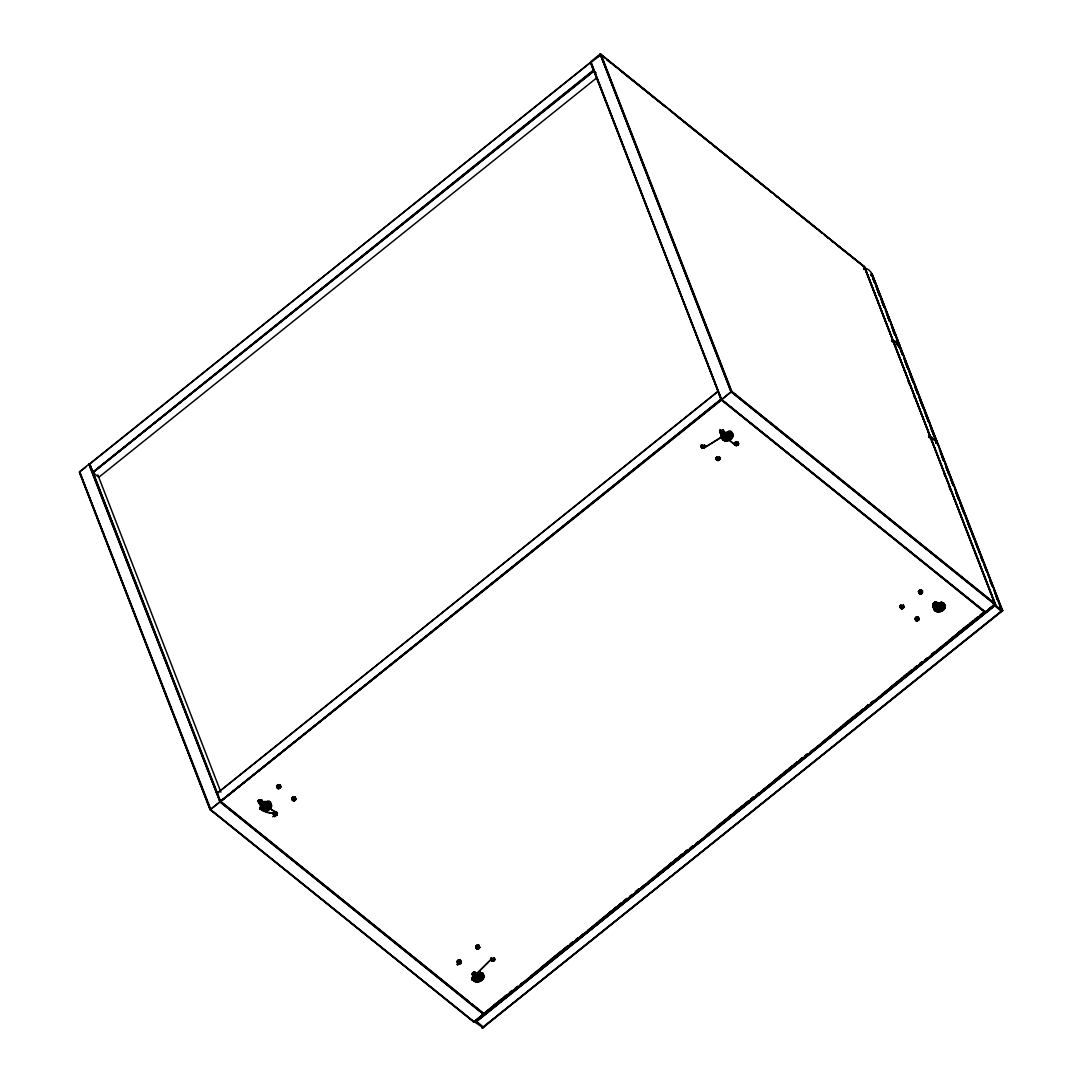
<?xml version="1.0" encoding="UTF-8"?>
<svg xmlns="http://www.w3.org/2000/svg" width="1082" height="1082" viewBox="0 0 1082 1082"><rect width="100%" height="100%" fill="white"/><g stroke="black" fill="none" stroke-linecap="round" stroke-linejoin="round"><path stroke-width="1.5" d="M483.654 975.612L481.476 973.435L475.837 972.786L473.118 974.963C468.533 986.175 489.537 981.996 482.545 972.759M936.931 603.12C937.485 601.132 935.714 604.108 934.442 604.906C929.708 615.009 948.941 612.899 944.288 604.378C941.448 602.404 932.332 601.795 934.442 606.475L933.306 603.607M704.598 445.216C702.745 449.287 706.898 446.19 703.341 445.297C700.149 445.284 701.407 449.814 704.084 447.907L721.775 436.925C722.506 432.151 730.715 429.77 732.825 434.666L731.973 432.448C736.247 438.278 725.724 444.283 722.127 438.913C723.953 435.613 717.718 428.648 720.68 433.314C727.442 433.111 719.124 427.539 720.247 433.07M273.381 812.853C272.015 817.059 279.548 815.463 276.478 812.731C271.501 814.164 265.712 812.69 261.181 809.525C257.557 805.279 265.942 810.634 261.776 803.791L260.951 803.696L264.59 811.027C278.006 809.512 268.985 796.582 259.896 803.466C255.704 801.356 263.44 798.665 263.21 803.169L266.605 802.046M472.266 974.219L473.97 974.801C478.082 981.306 470.278 976.681 473.091 980.17L472.104 977.601M273.651 814.043L273.273 813.082L273.841 814.462L275.761 814.435L276.708 812.839L277.181 815.192M934.821 605.866L933.536 603.607L934.28 605.582M261.736 800.193C262.196 805.035 255.528 800.058 259.193 801.018M277.114 787.006C275.477 785.234 278.345 789.265 279.724 787.087C280.414 783.787 281.482 786.6 279.846 788.21C274.476 790.306 279.115 782.448 280.779 786.939M292.194 799.165C290.084 797.042 294.723 803.791 295.859 799.111C295.819 796.65 291.383 797.934 292.262 800.071M461.216 961.966C461.365 964.048 457.131 964.684 457.537 962.263C460.445 958.693 461.933 962.453 461.148 962.425M478.907 946.074C478.961 943.518 480.07 948.616 477.324 947.994C474.795 947.778 476.039 945.086 476.148 948.278C480.489 951.376 480.151 942.841 476.188 947.142M494.433 958.057C493.284 963.291 488.888 955.812 491.363 960.627C495.231 963.21 495.691 955.649 491.593 958.868L476.959 973.448C475.647 974.152 474.606 970.892 476.066 973.516M703.706 446.947C701.826 449.098 699.838 444.215 701.582 446.244M719.598 457.172C718.773 462.88 714.282 454.94 716.406 459.552C719.719 463.218 721.545 454.886 716.839 458.2M735.165 445.067L734.597 443.025L734.962 444.269L736.504 444.567L738.154 442.295L738.343 444.621L736.031 445.541L729.376 440.266L726.563 433.03L729.254 430.866L732.054 438.102M738.641 443.931L738.154 442.295M900.738 606.407C905.431 603.093 903.619 611.425 900.305 607.773C898.182 603.161 902.672 611.087 903.497 605.379M915.413 619.242C913.776 617.457 916.643 621.487 918.023 619.31C918.794 616.213 919.835 619.066 918.158 620.446C913.086 622.583 916.887 614.901 919.078 618.945M918.496 591.232C922.324 600.429 924.109 584.537 918.929 593.098M474.917 1020.84L475.336 1022.436L482.978 1027.643L1002.649 610.694L993.939 604.229M863.991 268.552C866.073 266.902 873.458 272.664 872.024 276.086M892.055 340.898C894.165 339.234 901.766 345.212 900.008 348.607M937.594 444.607L937.283 442.43L930.006 436.993M79.527 472.848C80.595 471.549 76.524 474.065 85.749 467.356M717.948 391.562L720.937 399.285L210.179 809.688L220.606 801.356L469.507 1001.946M590.691 62.81L601.105 54.452L600.023 54.208L590.731 61.66L590.691 62.81L591.11 61.958M995.061 603.688L995.021 604.676L995.129 603.661L731.716 391.346L721.748 399.785L590.731 61.66L721.396 399.718L985.107 612.182M483.911 1013.563L483.938 1014.632L483.911 1013.563L472.117 1004.069M995.237 604.297L731.324 391.603L600.415 54.1L864.369 266.754L995.426 604.73L475.336 1022.436L995.778 604.96L864.41 266.659L995.156 604.513L731.148 391.725L600.199 54.127L730.972 391.86L731.77 391.319L600.997 54.357M260.938 802.127L261.235 799.706L262.169 802.06L265.726 802.181M701.839 444.702L701.528 447.123L704.477 446.149L704.855 447.109M735.53 445.365L735.462 441.983L734.976 443.985M900.873 608.463L900.819 605.081L901.184 606.042M919.659 593.68L919.362 590.204L919.497 591.34M482.613 1027.859L483.668 1026.615L481.95 1027.751M718.137 391.386L217.212 793.241L717.988 391.332M262.087 800.274L263.21 803.169L260.897 805.576L260.803 808.971M291.802 798.895C294.006 802.492 296.441 795.513 295.021 797.853M918.469 591.922C920.971 595.763 922.919 587.296 922.527 592.138M472.658 974.341L473.118 976.532L472.279 973.381M934.091 605.365L933.752 603.039L934.118 603.999M933.022 604.256L934.158 607.097L934.145 604.784M936.444 442.186L937.161 441.781L900.102 346.267L898.993 347.146M994.615 605.879L993.885 605.108L1001.229 611.208L1002.649 610.694L937.526 442.727M457.145 961.979L459.647 962.642L460.716 960.573M590.556 61.917L721.356 399.677L722.073 399.61M483.64 1027.089L482.978 1027.643L483.6 1026.791M458.416 961.222L458.038 960.261L457.537 962.263M472.807 974.057L474.606 973.016L476.959 973.448L491.417 959.085L491.214 957.908M259.95 808.376L262.399 806.361L261.776 803.791L265.239 803.087L267.93 800.937L270.73 808.159M721.423 432.394L723.06 430.136L723.56 431.529M480.11 971.947L477.419 974.098L473.97 974.801L476.77 982.037L473.97 974.801L477.46 982.037L474.836 974.787L478.163 981.969L475.715 974.666L478.866 981.82L476.58 974.436L480.394 981.252L477.419 974.098L481.098 980.86L478.217 973.665L481.747 980.4L478.934 973.164L482.329 979.873L479.583 972.583L482.815 979.305L480.11 971.947L483.221 978.71L481.071 972.759M942.395 602.701L944.545 608.652L941.435 601.89L938.743 604.04L934.456 604.649L937.107 611.857L934.375 605.934M864.369 266.754L600.659 54.154L731.5 391.481L995.237 604.054M897.221 341.073L899.548 345.631L892.082 339.234M1002.554 610.857L937.404 442.565L936.268 443.485M721.396 399.583L985.553 612.209L721.545 399.434M482.788 1027.778L483.478 1027.061M483.857 1014.713L219.903 801.83M210.327 809.525L79.568 471.711L88.94 464.192L89.941 464.489L88.859 464.246L220.201 802.195L220.769 801.735L89.806 464.097L220.16 801.64M596.141 72.913L593.409 70.465L590.542 62.431L721.505 400.07L984.796 612.277M260.329 804.562L262.155 806.036L259.748 808.119L262.399 806.361M471.928 979.129L474.335 977.06L473.132 974.706C472.793 976.884 476.648 977.763 472.131 979.399M596.764 57.63L600.402 54.519M596.966 57.522L599.469 55.398M721.613 399.366L731.716 391.346M260.167 809.241L262.628 807.24L264.59 811.027L262.98 810.729L261.046 807.808L262.29 810.418L260.748 807.605L261.682 810.026L260.18 806.983M898.926 345.794L899.737 345.32L872.038 273.908L899.48 344.982L898.331 345.915L896.126 344.144M590.339 62.607L89.251 464.137M590.542 62.431L89.698 464.056M92.714 472.225L593.342 70.316L593.896 71.101L92.89 472.469L98.787 477.297L596.885 77.742M92.836 472.388L593.45 70.546M92.89 472.469L593.558 70.709M92.957 472.55L593.829 71.033M863.558 268.945L864.707 268.133M863.761 269.026L865.181 268.268L892.528 339.437M863.882 269.107L865.181 268.268M870.645 274.53L871.794 273.611M870.78 274.652L871.93 273.732L937.066 442.038M871.078 274.95L872.119 274.111M871.226 275.126L872.187 274.355M871.375 275.301L872.227 274.612M871.943 276.248L872.241 274.896M872.173 275.491L899.642 345.564M220.363 801.262L720.964 399.353L721.491 400.07L220.62 801.6M721.099 399.596L220.485 801.437L721.288 399.84M259.707 808.011L262.155 806.036M260.086 808.633L262.547 806.658M262.628 806.956L260.167 808.93L262.628 806.956L264.59 811.027L260.167 799.923M273.773 815.219L276.248 813.055M273.814 815.463C280.211 815.138 274.963 808.917 274.787 812.866M272.678 816.734L276.383 813.759M274.057 816.071L276.532 814.083M274.233 816.41L276.708 814.435M274.463 816.788L276.938 814.8L276.478 813.921M891.568 340.465L892.718 339.545M891.717 341.317L893.245 340.627L929.952 435.911L937.026 441.578L936.011 442.565M891.947 341.452L893.096 340.532M892.082 341.547L893.245 340.627M898.466 346.024L899.615 345.104M899.859 345.956L898.696 346.145M898.844 347.011L899.994 346.091M899.291 347.471L900.251 346.7M899.44 347.647L900.292 346.97M899.575 347.836L900.305 347.241M902.604 354.409L899.697 348.012L900.278 347.538L936.958 442.092M928.545 436.465L929.952 435.911L928.843 436.79M928.694 436.641L929.736 435.803M928.992 436.939L930.128 436.019M929.506 438.021L930.358 436.952M936.214 442.646L937.174 441.875M936.119 443.35L937.283 442.43M456.996 964.251L459.187 961.871M457.307 964.63L459.769 962.642L460.729 963.643M457.618 964.982L460.093 963.007M472.266 979.656L474.741 977.668M474.809 977.966L472.347 979.94L474.809 977.966L476.77 982.037L474.809 978.25L472.347 980.184L474.809 978.25L476.107 981.969L473.226 978.818L474.335 981.36L472.929 978.615L473.862 981.036L472.645 978.344L473.456 980.657L472.361 978.006M493.757 1005.219L496.395 1003.109M499.032 1000.985L501.656 998.875M504.293 996.765L506.931 994.642M509.568 992.532L512.205 990.409M550.44 959.748L567.577 945.993M570.214 943.883L572.851 941.773M608.449 913.208L611.087 911.098M613.724 908.988L616.361 906.865M618.999 904.755L621.636 902.631M624.273 900.522L626.911 898.412M636.135 891L638.772 888.89M669.095 864.559L671.733 862.449M674.37 860.339L677.007 858.215M679.645 856.105L682.282 853.996M684.92 851.872L687.557 849.762M728.416 816.978L731.053 814.854M733.691 812.744L742.928 805.346M745.566 803.223L748.203 801.113M750.84 799.003L753.464 796.879M783.787 772.562L786.425 770.438M789.062 768.328L791.699 766.218M794.337 764.095L796.974 761.985M799.612 759.862L802.249 757.752M843.121 724.967L857.62 713.336M860.258 711.226L862.895 709.102M865.532 706.992L868.17 704.869M903.768 676.318L906.405 674.208M909.042 672.084L911.68 669.974M914.317 667.865L916.954 665.741M919.592 663.631L922.216 661.521M957.813 632.956L967.051 625.558M969.688 623.448L972.326 621.325M974.963 619.215L977.587 617.092M980.224 614.982L982.862 612.872M481.977 1014.902L507.025 994.818M509.663 992.694L512.3 990.585M514.937 988.475L517.575 986.351M541.311 967.322L567.671 946.168M570.309 944.059L572.946 941.935M575.583 939.825L578.221 937.702M599.32 920.782L621.731 902.807M624.368 900.697L627.005 898.574M629.643 896.464L632.28 894.354M636.23 891.176L638.867 889.066M657.329 874.256L682.377 854.158M685.014 852.048L687.652 849.925M690.289 847.815L692.926 845.705M716.649 826.662L748.298 801.289M750.935 799.165L753.572 797.055M756.21 794.932L758.834 792.822M774.658 780.136L797.069 762.147M799.706 760.037L802.344 757.927M804.981 755.804L807.618 753.694M832.667 733.596L862.99 709.278M865.627 707.155L868.264 705.045M870.902 702.935L873.539 700.811M890.675 687.07L911.774 670.15M914.412 668.027L917.049 665.917M919.686 663.807L922.324 661.684M931.548 654.285L934.185 652.162M948.684 640.53L977.695 617.267M980.333 615.158L982.956 613.034M512.422 990.76L473.483 1021.935L474.592 1022.152L995.21 604.622L864.22 266.902L824.47 234.997M515.059 988.65L517.696 986.527M520.334 984.417L522.958 982.307M530.87 975.964L573.068 942.111M575.705 940.001L578.329 937.891M580.966 935.768L583.604 933.658M587.567 930.479L627.114 898.75M629.751 896.64L632.388 894.53M635.026 892.407L638.975 889.242M641.612 887.118L644.25 885.008M648.213 881.83L687.76 850.114M690.397 847.99L693.035 845.881M695.672 843.757L698.309 841.647M706.221 835.304L753.681 797.231M756.318 795.121L758.955 792.998M762.905 789.833L802.452 758.103M805.089 755.98L807.727 753.87M810.364 751.76L813.001 749.637M822.239 742.238L868.373 705.221M871.01 703.111L873.647 700.987M881.559 694.644L917.157 666.093M919.795 663.983L922.432 661.859M925.069 659.75L927.707 657.64M931.656 654.461L934.293 652.351M936.931 650.228L983.078 613.21M483.113 1026.832L475.62 1020.556L517.818 986.716M520.456 984.606L632.51 894.706M635.148 892.596L693.156 846.056M695.794 843.946L807.862 754.059M810.499 751.936L922.554 662.049M925.191 659.925L927.829 657.815M930.466 655.706L985.837 611.289M988.475 609.166L994.48 604.351M994.737 604.432L474.592 1022.152L210.449 809.404M474.944 1021.678L994.98 604.527M475.201 1022.301L995.616 604.838M482.099 1027.846L1002.514 610.397M482.261 1027.9L1002.378 610.275L1001.824 611.438L1000.106 606.299M1001.851 611.208L993.601 589.014M262.628 807.24L260.167 809.214L262.628 807.24L263.765 810.932L273.746 813.813M892.88 339.667L891.717 340.587L893.921 342.372M863.693 266.727L864.41 266.659L837.482 245.614M985.296 611.871L984.647 611.885M735.598 443.12L737.532 442.606L738.6 443.471M721.775 436.925L704.328 447.745L703.949 446.771M293.614 797.88L292.952 797.028L293.06 798.137M477.5 946.087L476.851 945.235L476.959 946.344M725.089 440.874L722.276 433.639L726.563 433.03M735.165 444.404L738.113 443.431M919.051 592.611L921.999 591.638L922.243 592.828M900.508 607.489L903.456 606.515L903.835 607.475M936.512 603.066L935.551 601.984L934.212 602.525L934.577 603.499M473.186 972.38L475.593 973.164M1002.297 610.965L937.702 444.012M938.283 603.391L936.241 602.038M722.708 431.704L724.534 433.111L723.412 430.217M261.384 801.762L263.21 803.169M721.992 432.205L723.817 433.625L722.695 430.731M260.667 802.276L262.493 803.683L261.763 802.722M472.361 974.503C473.727 977.601 471.36 973.705 473.118 974.963M472.78 975.45L473.497 975.923M260.099 802.465L261.858 804.264L261.046 803.236M267.389 801.573L270.202 808.809L277.519 813.353M270.202 808.809L276.478 812.731L276.099 811.771M260.194 802.005L261.317 804.9L259.125 803.263L258.192 800.923M600.023 54.208L604.486 57.576L601.7 55.574M607.016 59.74L666.052 107.199M668.581 109.363L772.156 192.718M821.928 232.833L774.685 194.882L777.228 197.046M606.934 59.808L610.87 62.972M613.48 65.082L616.104 67.192M620.04 70.357L660.642 103.088M663.266 105.197L665.89 107.307M675.06 114.706L710.428 143.203M713.038 145.313L716.974 148.491M719.598 150.601L722.208 152.711M724.832 154.821L727.456 156.931M730.066 159.04L766.746 188.606M769.37 190.716L771.993 192.826M781.163 200.224L816.531 228.721M819.142 230.831L821.765 232.941M824.389 235.065L828.312 238.229M830.935 240.339L833.559 242.449M731.067 391.792L995.102 604.595M993.303 604.162L995.724 606.109M79.676 472.32L210.179 809.728L474.065 1022.26M79.527 472.766L210.192 809.715M220.417 801.478L484.073 1014.091M484.087 1014.226L220.241 801.586L89.495 464.192M483.992 1014.551L219.984 801.762L89.035 464.164M210.273 809.579L474.389 1022.26M729.376 440.266L735.043 444.891M210.909 809.647L79.568 471.711M476.499 1021.503L475.62 1020.556M723.303 430.92L725.332 432.692L723.547 431.759L724.534 433.111M475.485 972.353L476.202 973.746M459.836 960.302L461.365 962.074M933.523 603.891L934.442 604.906M722.37 433.179L723.182 434.207L721.708 432.327M723.087 432.665L723.817 433.625M720.937 399.285L721.491 400.07M220.201 800.951L220.769 801.735M262.534 807.497L263.765 810.932L261.357 807.943M261.939 807.956L263.765 810.932L262.385 807.699M260.464 803.426L261.317 804.9M474.362 978.872L476.107 981.969L474.714 978.507M934.456 604.649L937.851 611.966L935.294 604.743L938.621 611.993L936.16 604.73L939.406 611.912L937.039 604.608L940.19 611.763L937.905 604.378L941.719 611.195L938.743 604.04L942.422 610.803L939.541 603.607L943.071 610.343L940.258 603.107L943.639 609.815L940.894 602.525L944.14 609.247L941.435 601.89M474.579 977.371L473.132 974.706L473.307 976.14M481.801 973.746L483.722 977.452L481.977 973.327M262.182 807.862L263.765 810.932M473.537 978.953L474.876 981.631M482.017 973.07L483.803 976.816L482.112 972.637M474.565 978.723L476.107 981.969M943.328 603.066L945.127 606.894L943.423 602.633M934.361 607.151L936.43 611.655L934.239 605.893M933.752 606.799L935.795 611.384L934.118 607.043M482.667 973.665L483.789 976.207L482.626 973.124M474.038 976.748L473.132 974.706L473.686 976.437M944.843 608.03L942.449 602.566L945.032 607.462L943.301 603.296M481.125 972.637L483.519 978.087M933.009 605.839L935.254 611.019L933.523 606.65M943.991 603.729L945.127 606.339L944.004 603.445M937.905 604.378L940.975 611.519M476.58 974.436L479.651 981.577M933.144 606.637L934.78 610.6L933.036 606.191M731.838 432.205L732.947 435.329M482.667 973.381L483.789 976.207M933.252 607.137L934.415 610.099M872.714 277.344L884.17 306.855M885.374 309.966L889.58 320.84M890.797 323.951L895.003 334.825M896.221 337.936L899.223 345.699M903.822 357.547L936.038 440.604M939.419 449.314L943.68 460.31M944.897 463.448L953.418 485.426M954.635 488.564L986.906 571.756M988.123 574.894L992.383 585.876M872.619 277.628L874.418 282.267M875.622 285.364L879.828 296.197M881.019 299.295L884.021 307.031M886.428 313.225L889.431 320.962M891.825 327.143L894.828 334.879M900.684 350L902.51 354.68M903.713 357.804L907.96 368.746M909.178 371.87L913.411 382.812M914.628 385.936L917.658 393.753M918.875 396.878L923.108 407.806M924.326 410.93L928.572 421.872M929.776 424.996L935.835 440.617M940.542 452.736L943.585 460.58M946.006 466.842L949.049 474.673M950.267 477.811L953.31 485.642M958.774 499.749L955.731 491.918L958.679 499.857M959.991 502.887L964.238 513.855M965.455 516.98L973.962 538.917M975.18 542.055L979.44 553.024M980.657 556.162L982.483 560.855M984.295 565.561L986.73 571.823M989.773 579.668L992.208 585.93M994.629 592.206L997.672 600.037M872.511 277.709L874.351 282.429M876.718 288.542L879.734 296.319M882.114 302.473L883.926 307.126M887.511 316.39L889.323 321.043M892.907 330.281L894.719 334.96M900.589 350.081L902.429 354.842M904.822 361.023L907.879 368.881M910.287 375.075L913.316 382.92M914.533 386.031L917.55 393.834M919.971 400.07L923.014 407.887M925.421 414.108L928.464 421.953M930.858 428.147L933.915 436.019M941.651 455.955L943.504 460.729M945.911 466.924L948.968 474.822M951.376 481.03L953.215 485.777M961.1 506.106L964.143 513.95M967.781 523.336L969.607 528.043M980.535 556.216L982.375 560.949M990.273 581.318L992.099 586.011M995.724 595.343L997.563 600.118M908.109 381.107L909.313 384.218M913.546 395.119L914.75 398.23M943.774 473.05L944.992 476.175M949.239 487.13L950.456 490.254M936.836 602.322L937.526 603.688M935.903 601.984L936.282 602.945M935.551 601.984L935.93 602.958M935.186 602.052L935.565 603.012M935.213 603.134L934.834 602.16L934.875 603.296M933.955 602.769L934.321 603.742M933.604 603.323L933.982 604.283M921.539 590.028L921.918 590.988M922.107 591.408L922.473 592.368M921.309 589.92L921.688 590.88M921.053 589.852L921.431 590.813M920.782 589.825L921.147 590.786M921.688 592.084L922.067 593.044M920.484 589.825L920.863 590.786M921.472 592.273L921.85 593.234M920.2 589.866L920.566 590.84M921.242 592.436L921.607 593.409M920.971 592.584L921.35 593.545M919.903 589.947L920.282 590.907M919.619 590.055L919.998 591.029M920.687 592.693L921.066 593.653M919.362 590.204L919.741 591.164M920.403 592.774L920.768 593.734M920.106 592.814L920.484 593.775M919.822 592.814L920.187 593.788M919.538 592.787L919.916 593.748M918.591 591.002L918.861 592.206M918.442 591.475L919.227 593.45M918.293 617.2L919.024 619.404M917.861 616.956L918.456 618.025M918.929 619.648L918.55 618.674L915.588 619.661L915.967 620.622M917.59 616.889L917.969 617.863M918.415 618.904L918.78 619.864M917.32 616.862L917.698 617.822M918.226 619.12L918.604 620.081M918.023 619.31L918.388 620.27M917.036 616.862L917.401 617.836M916.738 616.902L917.117 617.876M917.779 619.472L918.158 620.446M916.454 616.983L916.819 617.944M917.509 619.621L917.888 620.581M917.238 619.729L917.604 620.703M916.17 617.092L916.535 618.065M915.899 617.24L916.278 618.201M916.941 619.81L917.32 620.77M916.643 619.851L917.022 620.811M916.359 619.851L916.738 620.825M916.089 619.824L916.454 620.784M915.129 618.038L915.507 618.999M915.832 619.756L916.197 620.716M914.98 618.512L915.764 620.486M903.362 605.203L903.997 606.786M902.997 604.906L903.93 607.245M903.321 606.745L903.7 607.705M903.145 606.948L903.511 607.922M902.929 607.151L903.308 608.111M902.686 607.313L903.064 608.287M902.429 607.462L902.794 608.422M901.076 604.933L901.455 605.893M902.145 607.57L902.523 608.53M901.861 607.651L902.226 608.611M900.576 605.244L900.941 606.218M901.563 607.692L901.942 608.652M901.279 607.692L901.644 608.666M900.183 605.649L900.562 606.623M900.995 607.665L901.374 608.625M900.048 605.879L900.413 606.84M900.738 607.597L901.117 608.557M899.953 606.109L900.319 607.083M899.899 606.353L900.684 608.327M737.424 441.713L738.032 442.781M738.208 443.201L738.492 444.391M737.167 441.645L737.532 442.606M737.978 443.661L738.343 444.621M737.802 443.863L738.167 444.837M736.883 441.605L737.261 442.579M736.599 441.618L736.977 442.579M737.586 444.066L737.965 445.027M736.301 441.659L736.68 442.619M737.342 444.229L737.721 445.189M736.017 441.74L736.382 442.7M737.085 444.377L737.451 445.338M736.801 444.486L737.167 445.446M735.733 441.848L736.112 442.808M735.462 441.983L735.841 442.957M736.504 444.567L736.883 445.527M731.243 431.677L732.92 436.019M736.22 444.607L736.585 445.568M735.922 444.607L736.301 445.568M730.526 430.947L732.771 436.736M735.652 444.58L736.031 445.541M734.692 442.795L735.07 443.755M735.395 444.513L735.76 445.473M730.228 431.637L732.473 437.426M734.543 443.255L735.327 445.243M728.713 431.502L731.527 438.737M728.078 432.083L730.891 439.319M727.361 432.597L730.161 439.833M725.724 433.355L728.524 440.59M724.845 433.598L727.659 440.834M722.762 429.784L723.493 432.002M722.56 429.649L722.938 430.622M723.398 432.232L723.019 431.272L720.071 432.245L720.382 429.825L720.761 430.798M723.966 433.72L726.779 440.956M722.492 431.894L722.871 432.868M722.059 431.312L725.914 440.969M722.262 432.07L722.627 433.03M720.639 429.689L722.641 434.842M720.139 430L720.517 430.961M720.544 431.177L724.304 440.672M719.922 430.19L720.301 431.163M720.842 432.448L721.207 433.409M720.558 432.421L720.937 433.382M721.369 434.572L723.615 440.36M720.247 431.88L721.937 436.222L721.789 433.368M719.516 430.866L723.006 439.955M721.004 436.019L722.506 439.468M719.476 456.983L720.098 458.565M719.111 456.685L720.044 459.038M719.949 459.268L719.571 458.308L716.609 459.282L716.92 456.861L717.298 457.835M719.435 458.525L719.801 459.498M719.246 458.741L719.625 459.701M719.043 458.93L719.408 459.904M718.8 459.106L719.178 460.066M718.529 459.255L718.908 460.215M717.19 456.726L717.555 457.686M718.259 459.363L718.624 460.323M717.961 459.444L718.34 460.405M716.676 457.037L717.055 457.997M717.664 459.485L718.042 460.445M717.38 459.485L717.758 460.445M716.298 457.443L716.663 458.403M717.109 459.458L717.474 460.418M716.149 457.672L716.527 458.633M716.852 459.39L717.217 460.35M716.054 457.902L716.987 460.242M716 458.362L716.622 459.945M704.382 444.824L705.004 446.636M704.571 445.906L704.95 446.88M704.341 446.366L704.72 447.339M704.166 446.582L704.531 447.542M703.449 447.082L703.814 448.056M703.165 447.204L703.543 448.164M702.881 447.272L703.246 448.246M701.596 444.878L701.961 445.838M702.583 447.326L702.962 448.286M701.379 445.067L701.758 446.027M702.299 447.326L702.664 448.286M702.015 447.299L702.394 448.259M701.068 445.5L701.434 446.474M701.758 447.231L702.137 448.191M700.96 445.743L701.893 448.083M700.906 446.203L701.528 447.786M494.231 957.665L494.839 959.477M494.42 958.747L494.785 959.707M494.312 958.977L494.69 959.95M494.176 959.207L494.555 960.167M494.001 959.423L494.379 960.383M493.784 959.612L494.163 960.573M493.541 959.788L493.919 960.748M493.284 959.923L493.663 960.897M493 960.032L493.378 961.005M492.716 960.113L493.081 961.087M491.431 957.719L491.81 958.679M492.418 960.153L492.797 961.127M492.134 960.167L492.499 961.127M491.85 960.126L492.229 961.1M490.903 958.341L491.269 959.315M491.593 960.059L491.972 961.032M490.809 958.584L491.742 960.924M490.741 959.044L491.363 960.627M478.974 945.343L479.759 947.318M479.137 946.168L478.771 945.208L478.839 948.589M479.326 946.588L479.705 947.548M479.231 946.818L479.597 947.791M478.271 945.032L478.65 946.006M479.096 947.048L479.461 948.008M478.001 945.005L478.379 945.966M478.907 947.264L479.285 948.224M477.717 945.005L478.082 945.979M478.704 947.453L479.069 948.414M477.419 945.046L477.798 946.02M478.19 947.764L478.569 948.725M476.851 945.235L477.216 946.209M477.919 947.873L478.285 948.846M477.622 947.954L478.001 948.914M477.324 947.994L477.703 948.955M476.134 945.749L476.499 946.709M477.04 948.008L477.419 948.968M475.958 945.952L476.323 946.926M476.77 947.967L477.135 948.928M476.269 947.805L476.878 948.86M475.715 946.412L476.445 948.63M475.661 946.885L476.148 948.278M474.917 972.096L475.296 973.056M474.579 972.042L474.957 973.002M474.227 972.055L474.606 973.016M473.875 972.109L474.241 973.07M473.51 972.218L473.889 973.191M472.631 972.826L473.01 973.8M472.848 974.855L473.226 975.815M472.212 973.665L472.983 975.666M459.985 959.977L460.594 961.046M460.689 961.695L461.054 962.669M459.728 959.91L460.107 960.884M460.54 961.925L460.918 962.885M459.458 959.883L459.823 960.843M460.364 962.141L460.743 963.102M460.148 962.331L460.526 963.291M459.16 959.883L459.539 960.857M458.876 959.923L459.241 960.897M460.283 963.467L460.215 960.086L457.267 961.059L457.645 962.02M458.579 960.005L458.957 960.965M459.647 962.642L460.026 963.602M459.363 962.75L459.742 963.724M458.308 960.113L458.673 961.087M459.079 962.831L459.458 963.792M457.794 960.424L458.173 961.398M458.782 962.872L459.16 963.832M457.578 960.627L457.957 961.587M458.498 962.872L458.876 963.846M457.402 960.83L457.781 961.803M458.213 962.845L458.592 963.805M457.957 962.777L458.335 963.737M457.727 962.682L458.105 963.643M457.118 961.533L457.902 963.507M295.075 797.123L295.859 799.111M295.251 797.961L294.872 797.001L294.94 800.382M295.44 798.381L295.711 799.571M295.197 798.841L295.575 799.801M294.385 796.825L294.764 797.786M295.021 799.043L295.4 800.017M294.115 796.798L294.48 797.759M293.817 796.798L294.196 797.759M294.804 799.246L295.183 800.207M293.533 796.839L293.898 797.799M294.304 799.557L294.683 800.518M292.952 797.028L293.33 797.989M294.02 799.666L294.399 800.626M293.736 799.747L294.101 800.707M293.438 799.787L293.817 800.748M293.154 799.787L293.52 800.761M292.235 797.529L292.613 798.502M292.059 797.745L292.438 798.705M292.613 799.693L293.249 800.721M292.383 799.584L292.762 800.558M291.775 798.435L292.559 800.423M280.279 785.316L280.738 786.492M279.548 784.734L280.157 785.803M280.346 786.222L280.617 787.412M279.291 784.666L279.67 785.627M280.103 786.682L280.481 787.642M279.927 786.885L280.306 787.858M279.021 784.626L279.399 785.6M278.737 784.639L279.102 785.6M279.724 787.087L280.089 788.048M278.439 784.68L278.818 785.64M279.846 788.21L279.792 784.829L276.83 785.816L277.208 786.776M278.142 784.761L278.52 785.721M279.21 787.398L279.589 788.359M277.871 784.869L278.236 785.83M278.94 787.507L279.305 788.467M277.601 785.005L277.979 785.978M278.642 787.588L279.021 788.548M277.357 785.18L277.736 786.141M278.345 787.628L278.723 788.589M278.06 787.628L278.439 788.589M277.79 787.601L278.155 788.562M277.533 787.534L277.898 788.494M277.29 787.426L277.668 788.386M276.681 786.276L277.465 788.264M276.694 812.163L277.317 813.745M277.262 814.219L276.329 811.865L276.397 815.246M276.789 813.488L277.168 814.448M275.842 811.703L276.208 812.663M276.654 813.718L277.033 814.678M275.558 811.676L275.937 812.636M275.274 811.676L275.653 812.636M276.262 814.124L276.64 815.084M274.977 811.716L275.355 812.677M274.693 811.798L275.071 812.758M275.761 814.435L276.126 815.395M275.477 814.543L275.856 815.503M270.378 801.83L271.623 805.387M274.152 812.055L274.517 813.015M275.18 814.624L275.558 815.585M269.918 801.735L271.596 806.076M274.896 814.665L275.261 815.625M269.202 801.005L271.447 806.793M274.598 814.665L274.977 815.625M274.328 814.638L274.706 815.598M274.071 814.57L274.449 815.53M268.904 801.694L271.149 807.483M273.638 814.327L274.206 815.436M273.232 813.312L273.841 815.138M266.754 802.141L269.567 809.377M266.037 802.655L268.836 809.891M265.239 803.087L268.052 810.323M264.4 803.426L267.2 810.661M263.521 803.656L266.334 810.891M261.614 800.004L262.236 801.586M261.371 800.788L265.455 811.013M261.56 801.546L261.939 802.519M261.168 801.951L261.546 802.925M259.328 799.747L259.694 800.707M259.058 799.882L259.437 800.856M259.802 802.506L260.897 805.576M258.598 800.247L258.977 801.221M259.518 802.506L259.896 803.466M258.422 800.464L258.801 801.424M258.923 801.938L260.613 806.279M258.287 800.694L258.666 801.654M258.977 802.411L259.355 803.371M258.125 801.383L258.76 802.966M97.84 474.89L220.904 792.146M932.982 606.569L934.145 609.558M944.167 603.513L945.046 605.812M933.13 603.986L934.158 607.097M220.606 801.356L220.201 802.195L220.606 801.356M474.335 977.06L471.914 979.075L474.335 977.06M474.214 1021.854L473.483 1021.922L474.2 1021.854"/></g></svg>
